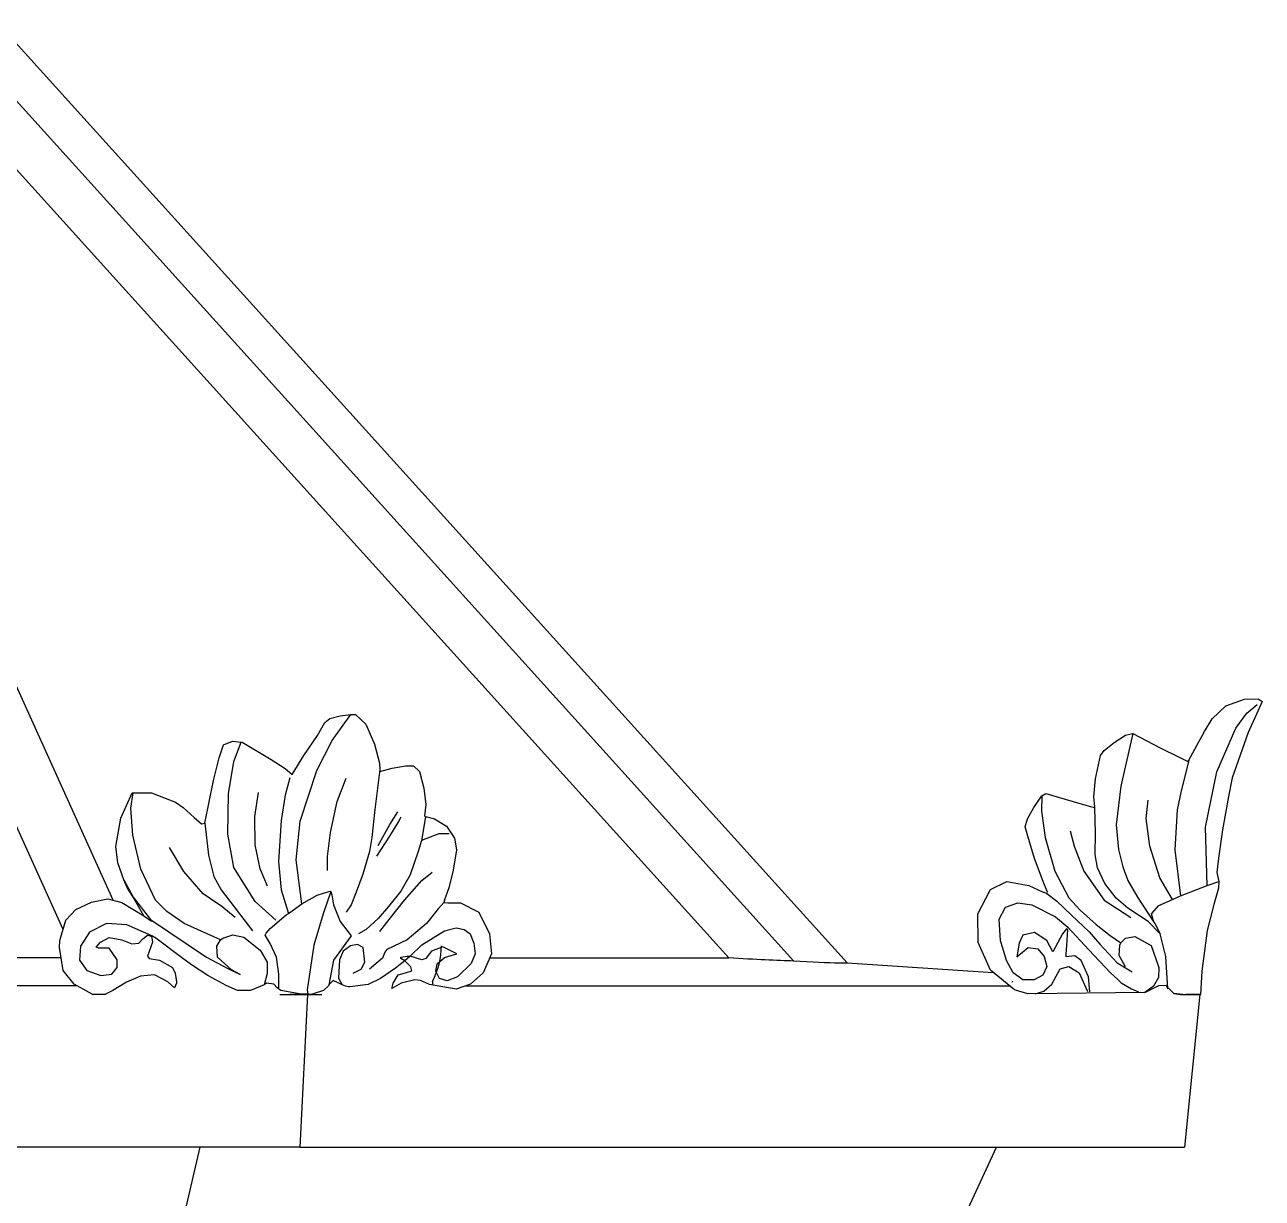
# Model space of a CAD drawing. Header units: millimetres. Extents: x 0 to 13338, y 0 to 11580.
# Drawn here: x 4405.5 to 4582, y 10428 to 10595.3 of the extents above; entities that cross this region are included whole.
import ezdxf

# ---------------------------------------------------------------- set-up
doc = ezdxf.new("R2010")
doc.units = ezdxf.units.MM
doc.layers.add('dwgmodels.com', color=250, linetype='Continuous')

# ---------------------------------------------------------------- blocks, each defined once
blk = doc.blocks.new('Public Light 2_side_dwgmodels.com')
at = {"color": 0, "extrusion": (-1, 6.12303e-17, 0)}
for p, q in [((92.37, 4076.78), (34.05, 4205.77)), ((99.51, 4080.95), (43.07, 4205.77)), ((67.06, 4205.77), (187.32, 4072.77)), ((196.55, 4072.34), (75.9, 4205.77)), ((204.21, 4072.01), (83.26, 4205.77)), ((92.08, 4072.77), (13.64, 4072.77)), ((153.24, 4072.77), (187.32, 4072.77)), ((203.01, 4072.01), (204.02, 4072.01)), ((204.02, 4072.01), (204.21, 4072.01)), ((204.21, 4072.01), (225.03, 4070.67)), ((94.37, 4068.77), (-94.37, 4068.77)), ((149.79, 4068.77), (227.38, 4068.77)), ((123.26, 4067.52), (123.3, 4067.52)), ((123.3, 4067.52), (127.3, 4067.52)), ((127.24, 4067.52), (126.15, 4045.77)), ((127.3, 4067.52), (129.27, 4067.52)), ((254.48, 4067.52), (252.3, 4045.77)), ((252.49, 4067.52), (252.57, 4067.52)), ((252.57, 4067.52), (254.61, 4067.52)), ((126.15, 4045.77), (-126.15, 4045.77)), ((111.85, 4045.77), (108.49, 4031.18)), ((126.15, 4045.77), (252.3, 4045.77)), ((218.78, 4031.18), (225.5, 4045.77))]:
    blk.add_line(p, q, dxfattribs=at)
at = {"color": 0}
for p, q in [((258.21, 4108.65), (260.87, 4109.62)), ((260.87, 4109.62), (262.82, 4109.69)), ((263.4, 4109.3), (262.56, 4107.48)), ((262.82, 4109.69), (263.4, 4109.3)), ((130.42, 4106.86), (131.91, 4107.25)), ((130.75, 4103.75), (133.41, 4107.45)), ((131.91, 4107.25), (133.41, 4107.45)), ((133.41, 4107.45), (134.06, 4107.45)), ((134.06, 4107.45), (135.55, 4106.08)), ((256.26, 4106.83), (258.21, 4108.65)), ((259.64, 4105.47), (261.19, 4107.61)), ((261.19, 4107.61), (262.69, 4108.84)), ((262.56, 4107.48), (261.39, 4104.88)), ((128.67, 4104.46), (129.71, 4106.28)), ((129.71, 4106.28), (130.42, 4106.86)), ((135.55, 4106.08), (136.78, 4103.23)), ((255.16, 4105.01), (256.26, 4106.83)), ((256.91, 4099.24), (259.64, 4105.47)), ((126.72, 4101.6), (128.67, 4104.46)), ((128.54, 4099.46), (130.75, 4103.75)), ((242.3, 4103.46), (243.92, 4104.49)), ((244.96, 4104.75), (243.21, 4097.22)), ((243.92, 4104.49), (244.9, 4104.75)), ((244.9, 4104.75), (244.96, 4104.75)), ((244.96, 4104.75), (248.86, 4102.68)), ((253.79, 4102.48), (255.16, 4105.01)), ((261.39, 4104.88), (259.12, 4098.39)), ((114.64, 4101.28), (115.23, 4103.1)), ((115.23, 4103.1), (116.53, 4103.62)), ((116.53, 4103.62), (117.76, 4103.49)), ((116.72, 4100.76), (117.76, 4103.49)), ((117.76, 4103.49), (117.89, 4103.49)), ((117.89, 4103.49), (122.05, 4101.02)), ((136.78, 4103.23), (137.5, 4100.5)), ((240.35, 4101.57), (240.87, 4102.29)), ((240.87, 4102.29), (242.3, 4103.46)), ((248.86, 4102.68), (251.65, 4101.31)), ((252.95, 4100.92), (253.79, 4102.48)), ((113.8, 4098.03), (114.64, 4101.28)), ((115.94, 4096.15), (116.72, 4100.76)), ((122.05, 4101.02), (124.06, 4099.72)), ((125.03, 4098.88), (126.72, 4101.6)), ((137.5, 4100.5), (137.56, 4099.59)), ((239.64, 4098.26), (240.35, 4101.57)), ((251.65, 4101.31), (252.69, 4100.79)), ((252.95, 4100.92), (252.36, 4098.59)), ((252.69, 4100.79), (252.95, 4100.92)), ((124.06, 4099.72), (125.03, 4098.88)), ((124.71, 4098.42), (124.06, 4095.96)), ((126.2, 4092.25), (128.54, 4099.46)), ((137.56, 4099.59), (136.85, 4093.88)), ((137.56, 4099.33), (139.32, 4099.79)), ((137.56, 4099.59), (137.56, 4099.33)), ((139.32, 4099.79), (141.2, 4100.11)), ((141.2, 4100.11), (142.37, 4100.11)), ((142.37, 4100.11), (143.21, 4099.33)), ((143.21, 4099.33), (143.8, 4096.93)), ((252.36, 4098.59), (251.85, 4096.57)), ((255.29, 4091.38), (256.91, 4099.24)), ((259.12, 4098.39), (258.6, 4095.73)), ((112.57, 4091.93), (113.8, 4098.03)), ((131.46, 4095.05), (132.76, 4098.36)), ((143.8, 4096.93), (144.12, 4094.59)), ((239.38, 4095.73), (239.64, 4098.26)), ((243.21, 4097.22), (242.56, 4091.7)), ((100.62, 4092.64), (102.24, 4096.28)), ((102.05, 4094.07), (102.37, 4096.28)), ((102.24, 4096.28), (102.37, 4096.28)), ((102.37, 4096.28), (104.97, 4096.28)), ((104.97, 4096.28), (108.41, 4094.92)), ((108.41, 4094.92), (109.51, 4094.2)), ((115.88, 4090.37), (115.94, 4096.15)), ((119.71, 4092.9), (120.23, 4096.34)), ((124.06, 4095.96), (123.47, 4092.32)), ((130.49, 4090.63), (131.46, 4095.05)), ((230.81, 4094.17), (231.98, 4095.86)), ((231.98, 4095.86), (231.91, 4093.65)), ((231.98, 4095.86), (232.56, 4096.18)), ((232.56, 4096.18), (237.24, 4094.82)), ((239.51, 4094.24), (239.38, 4095.73)), ((246.85, 4092.61), (247.11, 4095.21)), ((251.85, 4096.57), (251.26, 4093.85)), ((258.6, 4095.73), (257.75, 4090.99)), ((102.31, 4090.24), (102.05, 4094.07)), ((109.51, 4094.2), (111.07, 4092.77)), ((136.85, 4093.88), (136.39, 4089.92)), ((138.99, 4091.74), (140.09, 4093.55)), ((144.12, 4094.59), (143.93, 4092.97)), ((229.9, 4092.55), (230.81, 4094.17)), ((231.91, 4093.65), (232.43, 4089.89)), ((237.24, 4094.82), (238.93, 4094.3)), ((238.93, 4094.3), (239.51, 4094.17)), ((239.51, 4094.17), (239.51, 4094.24)), ((239.64, 4090.54), (239.51, 4094.17)), ((251.26, 4093.85), (250.94, 4088.13)), ((99.91, 4088.62), (100.62, 4092.64)), ((111.07, 4092.77), (112.11, 4091.86)), ((112.11, 4091.86), (112.57, 4091.93)), ((112.57, 4091.93), (113.09, 4087.38)), ((119.77, 4088.88), (119.71, 4092.9)), ((123.47, 4092.32), (123.08, 4086.48)), ((125.62, 4086.74), (126.2, 4092.25)), ((137.3, 4088.75), (138.99, 4091.74)), ((138.99, 4090.11), (140.16, 4092.06)), ((140.16, 4092.06), (140.61, 4092.84)), ((144.06, 4092.84), (143.47, 4089.46)), ((143.93, 4092.97), (144.06, 4092.84)), ((144.06, 4092.84), (144.25, 4092.84)), ((144.25, 4092.84), (145.35, 4092.58)), ((145.35, 4092.58), (147.04, 4091.54)), ((147.04, 4091.54), (148.21, 4089.79)), ((229.58, 4091.44), (229.9, 4092.55)), ((229.97, 4090.08), (229.58, 4091.44)), ((242.56, 4091.7), (242.89, 4088.2)), ((247.37, 4088.65), (246.85, 4092.61)), ((255.55, 4083.07), (255.29, 4091.38)), ((103.48, 4085.37), (102.31, 4090.24)), ((116.72, 4085.63), (115.88, 4090.37)), ((130.1, 4087.19), (130.49, 4090.63)), ((136.39, 4089.92), (136.07, 4087.9)), ((137.11, 4087.26), (138.99, 4090.11)), ((145.94, 4090.44), (143.47, 4089.46)), ((147.43, 4090.44), (145.94, 4090.44)), ((148.21, 4089.79), (148.47, 4088.16)), ((230.94, 4086.9), (229.97, 4090.08)), ((232.43, 4089.89), (233.8, 4085.08)), ((236, 4090.86), (236.59, 4088.65)), ((239.57, 4087.48), (239.64, 4090.54)), ((257.75, 4090.99), (257.17, 4086.96)), ((100.17, 4086.28), (99.91, 4088.62)), ((109.58, 4085.05), (107.57, 4088.49)), ((120.49, 4085.44), (119.77, 4088.88)), ((136.07, 4087.9), (135.1, 4084.66)), ((143.02, 4087.9), (141.85, 4084.59)), ((143.47, 4089.46), (143.02, 4087.9)), ((148.47, 4088.16), (148.02, 4085.24)), ((236.59, 4088.65), (237.95, 4085.08)), ((242.89, 4088.2), (243.53, 4085.73)), ((248.79, 4084.17), (247.37, 4088.65)), ((250.94, 4088.13), (251.72, 4081.58)), ((101.01, 4083.88), (100.17, 4086.28)), ((113.09, 4087.38), (113.86, 4084.33)), ((123.08, 4086.48), (123.47, 4082.45)), ((126.4, 4080.44), (125.62, 4086.74)), ((130.1, 4085.18), (130.1, 4087.19)), ((232.17, 4083.65), (230.94, 4086.9)), ((239.9, 4085.6), (239.57, 4087.48)), ((257.17, 4086.96), (256.91, 4084.89)), ((105.55, 4080.96), (103.48, 4085.37)), ((112.37, 4081.87), (109.58, 4085.05)), ((113.86, 4084.33), (114.9, 4082.45)), ((119.77, 4080.76), (116.72, 4085.63)), ((121.53, 4082.97), (120.49, 4085.44)), ((135.1, 4084.66), (134.19, 4082.13)), ((141.85, 4084.59), (140.55, 4082.26)), ((143.54, 4083.75), (145.03, 4084.98)), ((148.02, 4085.24), (147.37, 4082.71)), ((233.8, 4085.08), (235.81, 4081.32)), ((237.95, 4085.08), (240.87, 4080.99)), ((240.94, 4083.33), (239.9, 4085.6)), ((243.53, 4085.73), (244.25, 4083.78)), ((256.91, 4084.89), (257.23, 4083.65)), ((101.53, 4082.78), (101.01, 4083.88)), ((101.01, 4083.88), (102.37, 4081.41)), ((102.37, 4081.41), (101.53, 4082.78)), ((141.07, 4080.96), (143.54, 4083.75)), ((147.37, 4082.71), (146.78, 4081.02)), ((224.64, 4082.48), (226.98, 4083.65)), ((226.98, 4083.65), (230.1, 4083.07)), ((230.1, 4083.07), (232.17, 4082.1)), ((232.76, 4082.1), (232.17, 4083.65)), ((242.56, 4081.25), (240.94, 4083.33)), ((244.25, 4083.78), (245.61, 4081.38)), ((250.61, 4081.06), (248.79, 4084.17)), ((251.72, 4081.58), (255.55, 4083.07)), ((255.55, 4083.07), (257.23, 4083.65)), ((257.17, 4082.68), (256.52, 4080.34)), ((257.23, 4083.65), (257.17, 4082.68)), ((96.4, 4080.7), (98.74, 4081.15)), ((98.74, 4081.15), (100.75, 4080.63)), ((103.87, 4078.75), (102.37, 4081.41)), ((102.37, 4081.41), (104.52, 4078.62)), ((107.18, 4079.33), (105.55, 4080.96)), ((113.41, 4081.15), (112.37, 4081.87)), ((115.03, 4080.05), (113.41, 4081.15)), ((114.9, 4082.45), (119.38, 4076.61)), ((122.69, 4078.1), (119.77, 4080.76)), ((123.47, 4082.45), (124.51, 4079.07)), ((126.4, 4080.44), (128.6, 4081.67)), ((128.6, 4081.67), (130.42, 4082.26)), ((130.55, 4082.19), (129.45, 4079.01)), ((130.42, 4082.26), (130.55, 4082.19)), ((130.55, 4082.19), (130.68, 4081.74)), ((130.68, 4081.74), (130.94, 4080.31)), ((134.19, 4082.13), (133.47, 4080.31)), ((140.55, 4082.26), (138.8, 4080.05)), ((138.86, 4078.23), (141.07, 4080.96)), ((146.78, 4081.02), (146.72, 4080.96)), ((146.78, 4081.02), (146.72, 4080.7)), ((146.72, 4080.96), (146.72, 4080.7)), ((222.82, 4079.04), (224.64, 4082.48)), ((232.17, 4082.1), (232.24, 4082.1)), ((232.24, 4082.1), (232.69, 4081.9)), ((232.69, 4081.9), (232.76, 4082.1)), ((232.69, 4081.9), (234.06, 4080.86)), ((234.06, 4080.86), (236.2, 4078.85)), ((235.81, 4081.32), (237.43, 4079.56)), ((240.87, 4080.99), (244.64, 4078.52)), ((244.25, 4079.82), (242.56, 4081.25)), ((245.61, 4081.38), (247.95, 4077.81)), ((248.66, 4080.21), (250.61, 4081.06)), ((250.61, 4081.06), (251.72, 4081.58)), ((92.76, 4078.1), (94.19, 4079.66)), ((94.19, 4079.66), (96.4, 4080.7)), ((100.75, 4080.63), (103.87, 4078.75)), ((109.64, 4077.65), (107.18, 4079.33)), ((116.92, 4078.49), (115.03, 4080.05)), ((124.19, 4078.88), (124.51, 4079.07)), ((124.51, 4079.07), (126.4, 4080.44)), ((129.45, 4079.01), (128.15, 4074.53)), ((130.94, 4080.31), (131.91, 4077.91)), ((133.47, 4080.31), (132.76, 4079.27)), ((138.8, 4080.05), (137.3, 4078.36)), ((145.87, 4079.72), (144.19, 4077.65)), ((146.72, 4080.7), (145.87, 4079.72)), ((146.72, 4080.7), (146.72, 4080.63)), ((146.72, 4080.63), (147.24, 4080.57)), ((147.24, 4080.57), (149.05, 4080.57)), ((149.05, 4080.57), (151.65, 4079.27)), ((151.65, 4079.27), (153.21, 4076.15)), ((222.89, 4074.95), (222.82, 4079.04)), ((225.88, 4078.26), (226.78, 4079.95)), ((226.78, 4079.95), (228.54, 4080.6)), ((228.54, 4080.6), (230.55, 4080.28)), ((230.55, 4080.28), (233.93, 4078.59)), ((237.43, 4079.56), (239.7, 4077.49)), ((247.11, 4077.94), (244.25, 4079.82)), ((247.63, 4079.04), (248.66, 4080.21)), ((247.95, 4077.81), (247.63, 4079.04)), ((256.52, 4080.34), (255.55, 4076.64)), ((91.92, 4075.24), (92.76, 4078.1)), ((98.54, 4077.65), (96.14, 4076.41)), ((101.46, 4077.45), (98.54, 4077.65)), ((105.03, 4075.89), (101.46, 4077.45)), ((103.87, 4078.75), (104.97, 4077.97)), ((104.52, 4078.62), (104.84, 4078.23)), ((104.97, 4077.97), (104.84, 4078.23)), ((104.84, 4078.23), (112.83, 4072.84)), ((114.84, 4075.31), (109.64, 4077.65)), ((121.92, 4076.93), (124.19, 4078.88)), ((131.91, 4077.91), (133.47, 4075.89)), ((137.3, 4078.36), (135.61, 4076.8)), ((137.56, 4076.48), (138.86, 4078.23)), ((144.19, 4077.65), (141.46, 4075.31)), ((226.07, 4075.15), (225.88, 4078.26)), ((233.93, 4078.59), (235.68, 4077.1)), ((236.2, 4078.85), (238.73, 4076.45)), ((239.7, 4077.49), (241.72, 4075.93)), ((248.86, 4076.19), (247.11, 4077.94)), ((247.95, 4077.81), (248.08, 4077.62)), ((248.08, 4077.62), (248.86, 4076.19)), ((96.14, 4076.41), (94.84, 4074.4)), ((97.7, 4074.98), (98.93, 4075.63)), ((98.93, 4075.63), (100.75, 4075.31)), ((103.15, 4074.85), (103.74, 4075.44)), ((103.74, 4075.44), (104.39, 4075.96)), ((104.39, 4075.96), (104.97, 4075.83)), ((104.97, 4075.83), (105.1, 4074.98)), ((105.62, 4075.57), (105.03, 4075.89)), ((109.26, 4072.78), (105.62, 4075.57)), ((114.84, 4075.31), (115.16, 4075.57)), ((115.16, 4075.57), (116.59, 4076.02)), ((116.59, 4076.02), (118.15, 4075.7)), ((118.15, 4075.7), (120.49, 4073.82)), ((121.2, 4075.96), (121.33, 4076.28)), ((121.92, 4074.79), (121.2, 4075.96)), ((121.33, 4076.28), (121.92, 4076.93)), ((133.47, 4075.89), (130.94, 4072.39)), ((135.61, 4076.8), (134.51, 4076.15)), ((143.54, 4074.59), (146.78, 4076.61)), ((146.78, 4076.61), (148.41, 4077)), ((148.41, 4077), (149.57, 4076.8)), ((149.57, 4076.8), (150.42, 4076.15)), ((150.42, 4076.15), (150.94, 4074.85)), ((153.21, 4076.15), (153.47, 4073.3)), ((229.25, 4075.99), (228.73, 4074.82)), ((230.94, 4076.38), (229.25, 4075.99)), ((232.69, 4075.21), (230.94, 4076.38)), ((234.9, 4076.19), (233.54, 4073.59)), ((235.48, 4076.9), (234.9, 4076.19)), ((235.68, 4076.77), (235.48, 4076.9)), ((235.55, 4074.5), (235.68, 4076.77)), ((235.68, 4077.1), (238.67, 4073.91)), ((238.73, 4076.45), (240.22, 4074.69)), ((241.72, 4075.93), (243.21, 4074.89)), ((243.21, 4074.89), (243.92, 4075.54)), ((243.92, 4075.54), (245.22, 4075.8)), ((245.22, 4075.8), (247.56, 4074.5)), ((249.64, 4072.94), (248.86, 4076.19)), ((255.55, 4076.64), (254.77, 4070.86)), ((91.85, 4074.21), (91.92, 4075.24)), ((92.37, 4070.96), (91.85, 4074.21)), ((94.84, 4074.4), (94.71, 4072.39)), ((97.11, 4074.27), (97.7, 4074.98)), ((97.44, 4074.14), (97.11, 4074.27)), ((98.93, 4074.14), (97.44, 4074.14)), ((100.1, 4072.45), (98.93, 4074.14)), ((100.75, 4075.31), (102.18, 4074.72)), ((102.18, 4074.72), (103.15, 4074.85)), ((105.1, 4074.98), (104.39, 4072.97)), ((114.32, 4074.4), (114.84, 4075.31)), ((114.38, 4072.84), (114.32, 4074.4)), ((120.49, 4073.82), (121.46, 4072.13)), ((122.82, 4072.84), (121.92, 4074.79)), ((128.15, 4074.53), (127.17, 4068.17)), ((132.3, 4073.69), (131.78, 4072.45)), ((133.34, 4074.46), (132.3, 4073.69)), ((134.38, 4074.66), (133.34, 4074.46)), ((135.16, 4074.21), (134.38, 4074.66)), ((135.42, 4072.13), (135.16, 4074.21)), ((138.54, 4073.95), (138.28, 4073.56)), ((141.46, 4075.31), (138.54, 4073.95)), ((141.85, 4072.97), (143.54, 4074.59)), ((144.9, 4073.69), (144.12, 4072.65)), ((146.52, 4074.33), (144.9, 4073.69)), ((148.54, 4073.3), (146.52, 4074.33)), ((150.94, 4074.85), (151.13, 4073.3)), ((224.64, 4070.99), (222.89, 4074.95)), ((226.39, 4074.11), (226.07, 4075.15)), ((226.91, 4072.36), (226.39, 4074.11)), ((228.73, 4074.82), (228.41, 4072.88)), ((228.41, 4072.88), (230.03, 4074.24)), ((230.03, 4074.24), (231.39, 4074.04)), ((231.39, 4074.04), (232.3, 4072.94)), ((233.54, 4073.59), (232.69, 4075.21)), ((235.42, 4073.27), (235.55, 4074.5)), ((238.67, 4073.91), (241.78, 4070.6)), ((240.22, 4074.69), (242.69, 4072.03)), ((243.02, 4074.56), (242.95, 4073.14)), ((243.21, 4074.89), (243.02, 4074.56)), ((247.56, 4074.5), (248.66, 4071.38)), ((94.71, 4072.39), (95.75, 4070.96)), ((100.1, 4071.35), (100.1, 4072.45)), ((104.39, 4072.97), (104.65, 4072.65)), ((104.65, 4072.65), (106.14, 4072.39)), ((106.14, 4072.39), (107.96, 4071.35)), ((110.68, 4071.74), (109.26, 4072.78)), ((112.83, 4072.84), (115.88, 4071.22)), ((116.4, 4071.02), (114.38, 4072.84)), ((121.46, 4072.13), (121.46, 4070.5)), ((123.15, 4070.44), (122.82, 4072.84)), ((130.94, 4072.39), (130.29, 4068.88)), ((131.78, 4072.45), (131.65, 4069.86)), ((134.9, 4071.15), (135.42, 4072.13)), ((137.95, 4072.71), (136.07, 4071.15)), ((138.28, 4073.56), (137.95, 4072.71)), ((141.13, 4072.32), (139.77, 4071.28)), ((140.55, 4072.84), (141.46, 4072.97)), ((140.55, 4072.65), (140.55, 4072.84)), ((141.13, 4072.32), (140.55, 4072.65)), ((141.85, 4072.97), (141.13, 4072.32)), ((141.98, 4071.48), (141.13, 4072.32)), ((141.46, 4072.97), (141.85, 4072.97)), ((143.54, 4072.45), (141.85, 4072.97)), ((144.12, 4072.65), (143.54, 4072.45)), ((145.74, 4071.87), (146.78, 4072.78)), ((146.78, 4072.78), (148.54, 4073.3)), ((150.55, 4071.93), (148.6, 4070.05)), ((151.13, 4073.3), (150.55, 4071.93)), ((153.47, 4073.3), (152.3, 4070.63)), ((227.89, 4070.6), (226.91, 4072.36)), ((232.3, 4072.94), (232.69, 4071.51)), ((235.42, 4072.88), (235.42, 4073.27)), ((236.65, 4073.01), (235.42, 4072.88)), ((237.56, 4072.36), (236.65, 4073.01)), ((238.6, 4070.02), (237.56, 4072.36)), ((242.69, 4072.03), (244.83, 4070.73)), ((242.95, 4073.14), (243.86, 4071.51)), ((249.96, 4068.33), (249.64, 4072.94)), ((93.93, 4069.01), (92.37, 4070.96)), ((95.75, 4070.96), (97.76, 4070.24)), ((97.76, 4070.24), (99.32, 4070.44)), ((99.32, 4070.44), (100.1, 4071.35)), ((105.42, 4070.31), (103.41, 4070.11)), ((107.31, 4069.34), (105.42, 4070.31)), ((107.96, 4071.35), (108.35, 4070.57)), ((108.35, 4070.57), (108.54, 4069.34)), ((113.02, 4070.24), (110.68, 4071.74)), ((115.62, 4068.82), (113.02, 4070.24)), ((115.88, 4071.22), (117.63, 4070.37)), ((117.63, 4070.37), (116.4, 4071.02)), ((121.46, 4070.5), (121.07, 4068.88)), ((123.15, 4068.3), (123.15, 4070.44)), ((133.73, 4070.57), (134.9, 4071.15)), ((139.77, 4071.28), (137.63, 4069.79)), ((139.45, 4069.14), (140.16, 4070.31)), ((140.16, 4070.31), (141.2, 4070.63)), ((141.2, 4070.63), (142.11, 4070.89)), ((142.11, 4070.89), (141.98, 4071.48)), ((145.55, 4070.83), (145.74, 4071.87)), ((146.07, 4069.79), (145.55, 4070.83)), ((152.3, 4070.63), (150.48, 4069.01)), ((228.08, 4068.2), (224.64, 4070.99)), ((229.25, 4069.63), (227.89, 4070.6)), ((232.11, 4070.28), (230.87, 4069.63)), ((232.69, 4071.51), (232.11, 4070.28)), ((233.41, 4068.98), (233.99, 4070.15)), ((233.99, 4070.15), (234.58, 4071.19)), ((234.58, 4071.19), (235.81, 4071.51)), ((235.81, 4071.51), (237.3, 4070.6)), ((237.3, 4070.6), (238.47, 4067.94)), ((241.78, 4070.6), (242.76, 4069.69)), ((248.66, 4071.38), (248.6, 4069.95)), ((254.77, 4070.86), (254.61, 4067.52)), ((96.53, 4067.58), (93.93, 4069.01)), ((101.4, 4069.27), (99.45, 4068.1)), ((103.41, 4070.11), (101.4, 4069.27)), ((107.37, 4069.27), (107.31, 4069.34)), ((108.28, 4068.49), (107.37, 4069.27)), ((108.54, 4069.14), (108.28, 4068.49)), ((108.54, 4069.34), (108.54, 4069.14)), ((117.24, 4068.1), (115.62, 4068.82)), ((121.07, 4068.88), (119.12, 4068.1)), ((121.4, 4069.14), (121.07, 4068.88)), ((122.43, 4069.01), (121.4, 4069.14)), ((122.89, 4068.49), (122.43, 4069.01)), ((123.15, 4068.3), (122.89, 4068.49)), ((130.23, 4068.75), (129.51, 4068.1)), ((130.29, 4068.88), (130.23, 4068.75)), ((130.88, 4069.53), (130.29, 4068.88)), ((131.72, 4069.14), (130.88, 4069.53)), ((131.65, 4069.86), (132.17, 4068.88)), ((132.17, 4068.88), (131.72, 4069.14)), ((132.63, 4068.69), (132.17, 4068.88)), ((133.02, 4068.62), (132.63, 4068.69)), ((133.28, 4068.62), (133.02, 4068.62)), ((135.87, 4068.95), (133.28, 4068.62)), ((137.63, 4069.79), (135.87, 4068.95)), ((140.61, 4069.14), (139.25, 4068.36)), ((139.25, 4068.36), (139.45, 4069.14)), ((142.56, 4069.6), (140.61, 4069.14)), ((143.34, 4069.53), (142.56, 4069.6)), ((144.64, 4068.95), (143.34, 4069.53)), ((148.41, 4068.3), (144.64, 4068.95)), ((147.17, 4069.47), (146.07, 4069.79)), ((148.6, 4070.05), (147.17, 4069.47)), ((150.48, 4069.01), (148.41, 4068.3)), ((230.87, 4069.63), (229.25, 4069.63)), ((232.24, 4068.01), (233.41, 4068.98)), ((238.8, 4067.88), (238.6, 4070.02)), ((242.76, 4069.69), (243.28, 4069.17)), ((243.28, 4069.17), (244.77, 4068.33)), ((246.65, 4067.81), (248.66, 4068.79)), ((247.88, 4068.72), (246.65, 4067.81)), ((248.6, 4069.95), (247.88, 4068.72)), ((248.66, 4068.79), (249.7, 4068.85)), ((249.7, 4068.85), (249.96, 4068.33)), ((250.07, 4068.36), (249.91, 4068.43)), ((96.53, 4067.58), (98.41, 4067.58)), ((96.72, 4067.52), (96.53, 4067.58)), ((98.15, 4067.52), (96.72, 4067.52)), ((98.41, 4067.58), (98.15, 4067.52)), ((99.45, 4068.1), (98.41, 4067.58)), ((119.12, 4068.1), (117.24, 4068.1)), ((123.41, 4068.1), (123.15, 4068.3)), ((126.33, 4067.58), (123.41, 4068.1)), ((124.71, 4067.58), (126.33, 4067.58)), ((127.3, 4067.58), (126.33, 4067.58)), ((126.91, 4067.52), (126.33, 4067.58)), ((127.3, 4067.52), (126.91, 4067.52)), ((127.17, 4068.17), (127.3, 4067.58)), ((127.3, 4067.52), (127.3, 4067.58)), ((127.89, 4067.58), (127.3, 4067.52)), ((127.3, 4067.58), (127.89, 4067.58)), ((129.51, 4068.1), (127.89, 4067.58)), ((228.21, 4068.14), (228.08, 4068.2)), ((229.97, 4067.62), (228.21, 4068.14)), ((246.65, 4067.81), (229.97, 4067.62)), ((231, 4067.62), (232.24, 4068.01)), ((244.77, 4068.33), (245.74, 4067.88)), ((250.78, 4067.65), (250.07, 4068.36)), ((252.08, 4067.52), (250.78, 4067.65)), ((250.78, 4067.65), (251.75, 4067.52)), ((251.75, 4067.52), (252.08, 4067.52)), ((252.08, 4067.52), (253.38, 4067.52)), ((254.61, 4067.52), (253.38, 4067.52))]:
    blk.add_line(p, q, dxfattribs=at)
at = {"color": 0, "extrusion": (1, 6.12303e-17, 0)}
for p, q in [((252.57, 4067.52), (252.49, 4067.52)), ((254.61, 4067.52), (252.57, 4067.52))]:
    blk.add_line(p, q, dxfattribs=at)
at = {"color": 0}
for centre, major_axis, ratio, start_param, end_param in [((142.59, 4072.66), (1.56, 6.19), 0.54699, 4.29914, 5.144088), ((183.18, 4073.45), (16.29, -1.06), 0.02582, 4.971024, 5.677152), ((195.99, 4072.6), (8.58, -0.56), 0.02582, 4.779804, 5.671744), ((144.13, 4068.45), (0.41, 1.64), 0.54699, 5.132772, 5.459105), ((228.29, 4068.45), (0.8, 1.6), 0.508466, 1.207628, 1.280683)]:
    blk.add_ellipse(centre, major_axis=major_axis, ratio=ratio, start_param=start_param, end_param=end_param, dxfattribs=at)
at = {"color": 0, "extrusion": (0, 0, -1)}
blk.add_ellipse((228.29, 4068.45), major_axis=(-0.8, -1.6), ratio=0.508466, start_param=1.860909, end_param=1.933964, dxfattribs=at)

msp = doc.modelspace()

# ---------------------------------------------------------------- block references
at = {"layer": 'dwgmodels.com'}
msp.add_blockref('Public Light 2_side_dwgmodels.com', (4318.61, 6389.53), dxfattribs=at)

doc.saveas('drawing.dxf')
